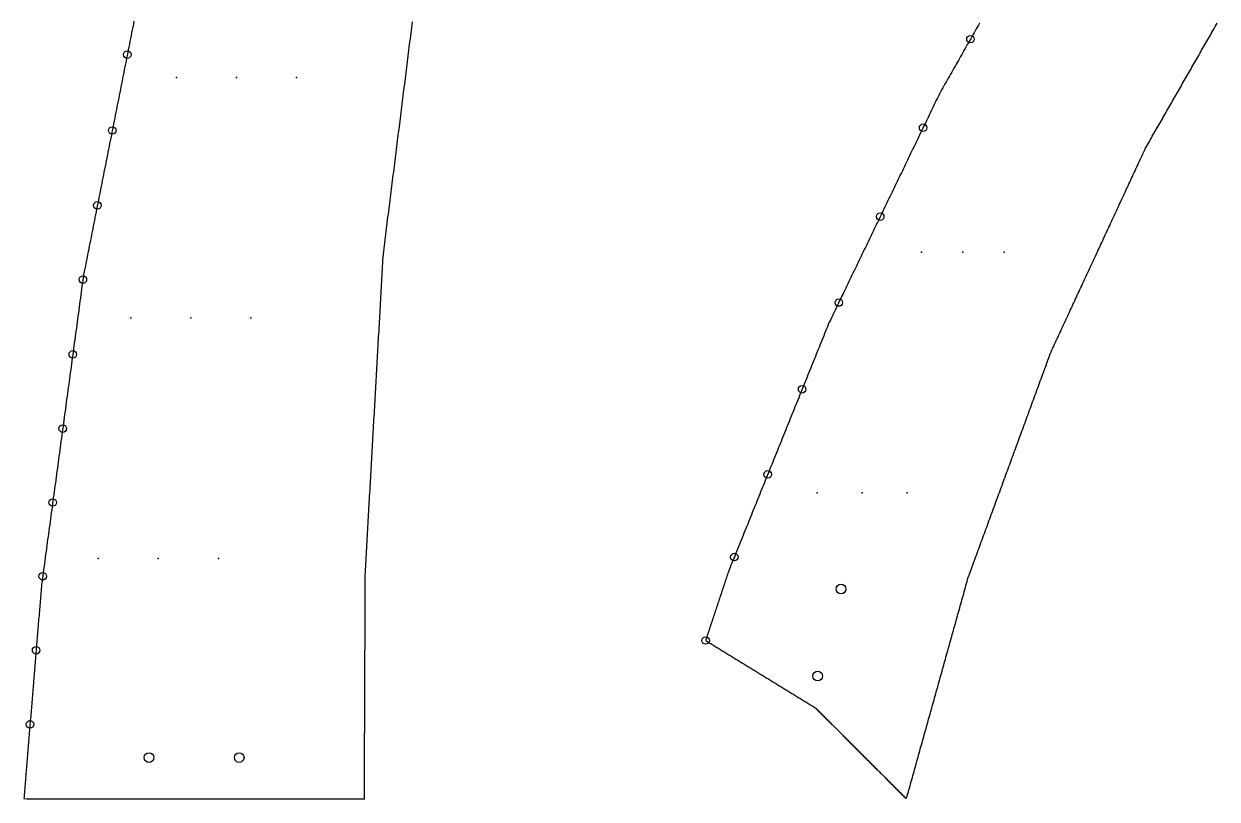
# Model space of a CAD drawing. Extents: x 2 to 380, y 1 to 306.
# Drawn here: x 1.6 to 81.1, y 0.8 to 52.4 of the extents above; entities that cross this region are included whole.
import ezdxf

# ---------------------------------------------------------------- set-up
doc = ezdxf.new("R2010")
doc.units = 0
doc.layers.get('0').update_dxf_attribs({"linetype": 'CONTINUOUS'})
for name, color, linetype in [('DRILLING', 3, 'CONTINUOUS'), ('ENGRAVE', 4, 'CONTINUOUS'), ('RIB_INDICATION', 1, 'CONTINUOUS')]:
    doc.layers.add(name, color=color, linetype=linetype)

# ---------------------------------------------------------------- blocks, each defined once
blk = doc.blocks.new('*U132')
at = {"layer": 'ENGRAVE'}
blk.add_point((0, 0), dxfattribs=at)
blk = doc.blocks.new('*U133')
at = {"layer": 'ENGRAVE', "color": 0, "linetype": 'BYBLOCK'}
for p in [(0, 0), (4, 0), (8, 0)]:
    blk.add_blockref('*U132', p, dxfattribs=at)
blk = doc.blocks.new('*U134')
at = {"layer": 'ENGRAVE'}
blk.add_point((0, 0), dxfattribs=at)
blk = doc.blocks.new('*U135')
at = {"layer": 'ENGRAVE', "color": 0, "linetype": 'BYBLOCK'}
for p in [(0, 0), (4, 0), (8, 0)]:
    blk.add_blockref('*U134', p, dxfattribs=at)
blk = doc.blocks.new('*U136')
at = {"layer": 'ENGRAVE'}
blk.add_point((0, 0), dxfattribs=at)
blk = doc.blocks.new('*U137')
at = {"layer": 'ENGRAVE', "color": 0, "linetype": 'BYBLOCK'}
for p in [(0, 0), (4, 0), (8, 0)]:
    blk.add_blockref('*U136', p, dxfattribs=at)
blk = doc.blocks.new('*U140')
at = {"layer": 'ENGRAVE'}
blk.add_point((0, 0), dxfattribs=at)
blk = doc.blocks.new('*U141')
at = {"layer": 'ENGRAVE', "color": 0, "linetype": 'BYBLOCK'}
for p in [(0, 0), (3, 0), (6, 0)]:
    blk.add_blockref('*U140', p, dxfattribs=at)
blk = doc.blocks.new('*U142')
at = {"layer": 'ENGRAVE'}
blk.add_point((0, 0), dxfattribs=at)
blk = doc.blocks.new('*U143')
at = {"layer": 'ENGRAVE', "color": 0, "linetype": 'BYBLOCK'}
for p in [(0, 0), (2.75, 0), (5.5, 0)]:
    blk.add_blockref('*U142', p, dxfattribs=at)

msp = doc.modelspace()

# ---------------------------------------------------------------- linework, layer by layer
for points in [[(8.958, 52.555, 0), (8.92, 52.365, 0), (8.883, 52.176, 0), (8.845, 51.987, 0), (8.807, 51.798, 0), (8.77, 51.608, 0), (8.732, 51.419, 0), (8.695, 51.23, 0), (8.657, 51.041, 0), (8.619, 50.852, 0), (8.582, 50.663, 0), (8.544, 50.473, 0), (8.507, 50.284, 0), (8.469, 50.095, 0), (8.431, 49.906, 0), (8.394, 49.716, 0), (8.356, 49.527, 0), (8.319, 49.338, 0), (8.281, 49.149, 0), (8.244, 48.96, 0), (8.206, 48.77, 0), (8.168, 48.581, 0), (8.131, 48.392, 0), (8.093, 48.203, 0), (8.056, 48.014, 0), (8.018, 47.824, 0), (7.98, 47.635, 0), (7.943, 47.446, 0), (7.905, 47.257, 0), (7.868, 47.068, 0), (7.83, 46.878, 0), (7.792, 46.689, 0), (7.755, 46.5, 0), (7.717, 46.311, 0), (7.68, 46.121, 0), (7.642, 45.932, 0), (7.604, 45.743, 0), (7.567, 45.554, 0), (7.529, 45.364, 0), (7.492, 45.175, 0), (7.454, 44.986, 0), (7.417, 44.797, 0), (7.379, 44.608, 0), (7.341, 44.419, 0), (7.304, 44.229, 0), (7.266, 44.04, 0), (7.229, 43.851, 0), (7.191, 43.662, 0), (7.153, 43.472, 0), (7.116, 43.283, 0), (7.078, 43.094, 0), (7.041, 42.905, 0), (7.003, 42.716, 0), (6.965, 42.526, 0), (6.928, 42.337, 0), (6.89, 42.148, 0), (6.853, 41.959, 0), (6.815, 41.77, 0), (6.777, 41.58, 0), (6.74, 41.391, 0), (6.702, 41.202, 0), (6.665, 41.013, 0), (6.627, 40.823, 0), (6.59, 40.634, 0), (6.552, 40.445, 0), (6.514, 40.256, 0), (6.477, 40.067, 0), (6.439, 39.877, 0), (6.402, 39.688, 0), (6.364, 39.499, 0), (6.326, 39.31, 0), (6.289, 39.12, 0), (6.251, 38.931, 0), (6.214, 38.742, 0), (6.176, 38.553, 0), (6.138, 38.364, 0), (6.101, 38.175, 0), (6.063, 37.985, 0), (6.026, 37.796, 0), (5.988, 37.607, 0), (5.95, 37.418, 0), (5.913, 37.228, 0), (5.875, 37.039, 0), (5.838, 36.85, 0), (5.8, 36.661, 0), (5.762, 36.472, 0), (5.725, 36.282, 0), (5.687, 36.093, 0), (5.65, 35.904, 0), (5.612, 35.715, 0), (5.582, 35.519, 0), (5.555, 35.321, 0), (5.528, 35.123, 0), (5.501, 34.925, 0), (5.474, 34.726, 0), (5.447, 34.528, 0), (5.42, 34.33, 0), (5.394, 34.131, 0), (5.367, 33.933, 0), (5.34, 33.735, 0), (5.313, 33.536, 0), (5.286, 33.338, 0), (5.259, 33.14, 0), (5.232, 32.942, 0), (5.205, 32.743, 0), (5.178, 32.545, 0), (5.151, 32.347, 0), (5.125, 32.148, 0), (5.098, 31.95, 0), (5.071, 31.752, 0), (5.044, 31.554, 0), (5.017, 31.355, 0), (4.99, 31.157, 0), (4.963, 30.959, 0), (4.936, 30.761, 0), (4.909, 30.562, 0), (4.883, 30.364, 0), (4.856, 30.166, 0), (4.829, 29.967, 0), (4.802, 29.769, 0), (4.775, 29.571, 0), (4.748, 29.372, 0), (4.721, 29.174, 0), (4.694, 28.976, 0), (4.667, 28.778, 0), (4.641, 28.579, 0), (4.614, 28.381, 0), (4.587, 28.183, 0), (4.56, 27.984, 0), (4.533, 27.786, 0), (4.506, 27.588, 0), (4.479, 27.39, 0), (4.452, 27.191, 0), (4.425, 26.993, 0), (4.399, 26.795, 0), (4.372, 26.596, 0), (4.345, 26.398, 0), (4.318, 26.2, 0), (4.291, 26.002, 0), (4.264, 25.803, 0), (4.237, 25.605, 0), (4.21, 25.407, 0), (4.183, 25.208, 0), (4.156, 25.01, 0), (4.13, 24.812, 0), (4.103, 24.613, 0), (4.076, 24.415, 0), (4.049, 24.217, 0), (4.022, 24.019, 0), (3.995, 23.82, 0), (3.968, 23.622, 0), (3.941, 23.424, 0), (3.914, 23.226, 0), (3.888, 23.027, 0), (3.861, 22.829, 0), (3.834, 22.631, 0), (3.807, 22.432, 0), (3.78, 22.234, 0), (3.753, 22.036, 0), (3.726, 21.837, 0), (3.699, 21.639, 0), (3.672, 21.441, 0), (3.646, 21.243, 0), (3.619, 21.044, 0), (3.592, 20.846, 0), (3.565, 20.648, 0), (3.538, 20.449, 0), (3.511, 20.251, 0), (3.484, 20.053, 0), (3.457, 19.855, 0), (3.43, 19.656, 0), (3.404, 19.458, 0), (3.377, 19.26, 0), (3.35, 19.061, 0), (3.323, 18.863, 0), (3.296, 18.665, 0), (3.269, 18.466, 0), (3.242, 18.268, 0), (3.215, 18.07, 0), (3.188, 17.872, 0), (3.162, 17.673, 0), (3.135, 17.475, 0), (3.108, 17.277, 0), (3.081, 17.078, 0), (3.054, 16.88, 0), (3.027, 16.682, 0), (3, 16.484, 0), (2.973, 16.285, 0), (2.946, 16.087, 0), (2.919, 15.889, 0), (2.893, 15.691, 0), (2.866, 15.492, 0), (2.839, 15.294, 0), (2.812, 15.096, 0), (2.797, 14.945, 0), (2.786, 14.808, 0), (2.775, 14.671, 0), (2.763, 14.534, 0), (2.752, 14.397, 0), (2.741, 14.26, 0), (2.729, 14.123, 0), (2.718, 13.986, 0), (2.707, 13.849, 0), (2.695, 13.713, 0), (2.684, 13.575, 0), (2.673, 13.438, 0), (2.661, 13.302, 0), (2.65, 13.165, 0), (2.639, 13.027, 0), (2.627, 12.891, 0), (2.616, 12.754, 0), (2.605, 12.617, 0), (2.593, 12.48, 0), (2.582, 12.343, 0), (2.571, 12.206, 0), (2.559, 12.069, 0), (2.548, 11.932, 0), (2.537, 11.795, 0), (2.525, 11.658, 0), (2.514, 11.521, 0), (2.503, 11.384, 0), (2.492, 11.247, 0), (2.48, 11.11, 0), (2.469, 10.973, 0), (2.458, 10.836, 0), (2.446, 10.699, 0), (2.435, 10.562, 0), (2.424, 10.425, 0), (2.412, 10.288, 0), (2.401, 10.151, 0), (2.39, 10.014, 0), (2.378, 9.877, 0), (2.367, 9.74, 0), (2.356, 9.603, 0), (2.344, 9.466, 0), (2.333, 9.329, 0), (2.322, 9.192, 0), (2.31, 9.055, 0), (2.299, 8.918, 0), (2.288, 8.781, 0), (2.276, 8.644, 0), (2.265, 8.507, 0), (2.254, 8.37, 0), (2.242, 8.233, 0), (2.231, 8.096, 0), (2.22, 7.959, 0), (2.208, 7.822, 0), (2.197, 7.685, 0), (2.186, 7.548, 0), (2.175, 7.411, 0), (2.163, 7.274, 0), (2.152, 7.137, 0), (2.141, 7, 0), (2.129, 6.863, 0), (2.118, 6.726, 0), (2.107, 6.589, 0), (2.095, 6.452, 0), (2.084, 6.315, 0), (2.073, 6.178, 0), (2.061, 6.041, 0), (2.05, 5.904, 0), (2.039, 5.768, 0), (2.027, 5.631, 0), (2.016, 5.494, 0), (2.005, 5.357, 0), (1.993, 5.22, 0), (1.982, 5.083, 0), (1.971, 4.946, 0), (1.959, 4.809, 0), (1.948, 4.672, 0), (1.937, 4.535, 0), (1.925, 4.398, 0), (1.914, 4.261, 0), (1.903, 4.124, 0), (1.891, 3.987, 0), (1.88, 3.85, 0), (1.869, 3.713, 0), (1.858, 3.576, 0), (1.846, 3.439, 0), (1.835, 3.302, 0), (1.824, 3.165, 0), (1.812, 3.028, 0), (1.801, 2.891, 0), (1.79, 2.754, 0), (1.778, 2.617, 0), (1.767, 2.48, 0), (1.756, 2.343, 0), (1.744, 2.206, 0), (1.733, 2.069, 0), (1.722, 1.932, 0), (1.71, 1.795, 0), (1.699, 1.658, 0), (1.688, 1.521, 0), (1.676, 1.384, 0), (1.665, 1.247, 0), (1.654, 1.11, 0), (1.642, 0.973, 0), (1.631, 0.836, 0), (1.824, 0.821, 0), (2.043, 0.821, 0), (2.261, 0.821, 0), (2.479, 0.821, 0), (2.697, 0.821, 0), (2.915, 0.821, 0), (3.134, 0.821, 0), (3.352, 0.821, 0), (3.57, 0.821, 0), (3.788, 0.821, 0), (4.006, 0.821, 0), (4.225, 0.821, 0), (4.443, 0.821, 0), (4.661, 0.821, 0), (4.879, 0.821, 0), (5.098, 0.821, 0), (5.316, 0.821, 0), (5.534, 0.821, 0), (5.752, 0.821, 0), (5.97, 0.821, 0), (6.189, 0.821, 0), (6.407, 0.821, 0), (6.625, 0.821, 0), (6.843, 0.821, 0), (7.061, 0.821, 0), (7.28, 0.821, 0), (7.498, 0.821, 0), (7.716, 0.821, 0), (7.934, 0.821, 0), (8.153, 0.821, 0), (8.371, 0.821, 0), (8.589, 0.821, 0), (8.807, 0.821, 0), (9.025, 0.821, 0), (9.244, 0.821, 0), (9.462, 0.821, 0), (9.68, 0.821, 0), (9.898, 0.821, 0), (10.116, 0.821, 0), (10.335, 0.821, 0), (10.553, 0.821, 0), (10.771, 0.821, 0), (10.989, 0.821, 0), (11.207, 0.821, 0), (11.426, 0.821, 0), (11.644, 0.821, 0), (11.862, 0.821, 0), (12.08, 0.821, 0), (12.299, 0.821, 0), (12.517, 0.821, 0), (12.735, 0.821, 0), (12.953, 0.821, 0), (13.171, 0.821, 0), (13.39, 0.821, 0), (13.608, 0.821, 0), (13.826, 0.821, 0), (14.044, 0.821, 0), (14.262, 0.821, 0), (14.481, 0.821, 0), (14.699, 0.821, 0), (14.917, 0.821, 0), (15.135, 0.821, 0), (15.354, 0.821, 0), (15.572, 0.821, 0), (15.79, 0.821, 0), (16.008, 0.821, 0), (16.226, 0.821, 0), (16.445, 0.821, 0), (16.663, 0.821, 0), (16.881, 0.821, 0), (17.099, 0.821, 0), (17.317, 0.821, 0), (17.536, 0.821, 0), (17.754, 0.821, 0), (17.972, 0.821, 0), (18.19, 0.821, 0), (18.409, 0.821, 0), (18.627, 0.821, 0), (18.845, 0.821, 0), (19.063, 0.821, 0), (19.281, 0.821, 0), (19.5, 0.821, 0), (19.718, 0.821, 0), (19.936, 0.821, 0), (20.154, 0.821, 0), (20.372, 0.821, 0), (20.591, 0.821, 0), (20.809, 0.821, 0), (21.027, 0.821, 0), (21.245, 0.821, 0), (21.464, 0.821, 0), (21.682, 0.821, 0), (21.9, 0.821, 0), (22.118, 0.821, 0), (22.336, 0.821, 0), (22.555, 0.821, 0), (22.773, 0.821, 0), (22.991, 0.821, 0), (23.209, 0.821, 0), (23.427, 0.821, 0), (23.646, 0.821, 0), (23.864, 0.821, 0), (24.082, 0.821, 0), (24.3, 0.821, 0)], [(24.3, 0.805, 0), (24.301, 0.95, 0), (24.302, 1.095, 0), (24.302, 1.239, 0), (24.303, 1.384, 0), (24.303, 1.529, 0), (24.304, 1.674, 0), (24.304, 1.819, 0), (24.305, 1.964, 0), (24.306, 2.108, 0), (24.306, 2.253, 0), (24.307, 2.398, 0), (24.307, 2.543, 0), (24.308, 2.688, 0), (24.308, 2.832, 0), (24.309, 2.977, 0), (24.31, 3.122, 0), (24.31, 3.267, 0), (24.311, 3.412, 0), (24.311, 3.557, 0), (24.312, 3.701, 0), (24.313, 3.846, 0), (24.313, 3.991, 0), (24.314, 4.136, 0), (24.314, 4.281, 0), (24.315, 4.426, 0), (24.316, 4.57, 0), (24.316, 4.715, 0), (24.317, 4.86, 0), (24.317, 5.005, 0), (24.318, 5.15, 0), (24.319, 5.294, 0), (24.319, 5.439, 0), (24.32, 5.584, 0), (24.32, 5.729, 0), (24.321, 5.874, 0), (24.322, 6.019, 0), (24.322, 6.163, 0), (24.323, 6.308, 0), (24.323, 6.453, 0), (24.324, 6.598, 0), (24.324, 6.743, 0), (24.325, 6.888, 0), (24.326, 7.032, 0), (24.326, 7.177, 0), (24.327, 7.322, 0), (24.327, 7.467, 0), (24.328, 7.612, 0), (24.328, 7.756, 0), (24.329, 7.901, 0), (24.33, 8.046, 0), (24.33, 8.191, 0), (24.331, 8.336, 0), (24.331, 8.481, 0), (24.332, 8.625, 0), (24.333, 8.77, 0), (24.333, 8.915, 0), (24.334, 9.06, 0), (24.334, 9.205, 0), (24.335, 9.349, 0), (24.336, 9.494, 0), (24.336, 9.639, 0), (24.337, 9.784, 0), (24.337, 9.929, 0), (24.338, 10.074, 0), (24.339, 10.218, 0), (24.339, 10.363, 0), (24.34, 10.508, 0), (24.34, 10.653, 0), (24.341, 10.798, 0), (24.341, 10.943, 0), (24.342, 11.087, 0), (24.343, 11.232, 0), (24.343, 11.377, 0), (24.344, 11.522, 0), (24.344, 11.667, 0), (24.345, 11.812, 0), (24.346, 11.956, 0), (24.346, 12.101, 0), (24.347, 12.246, 0), (24.347, 12.391, 0), (24.348, 12.536, 0), (24.349, 12.68, 0), (24.349, 12.825, 0), (24.35, 12.97, 0), (24.35, 13.115, 0), (24.351, 13.26, 0), (24.352, 13.405, 0), (24.352, 13.549, 0), (24.353, 13.694, 0), (24.353, 13.839, 0), (24.354, 13.984, 0), (24.355, 14.129, 0), (24.355, 14.274, 0), (24.356, 14.418, 0), (24.356, 14.563, 0), (24.357, 14.708, 0), (24.357, 14.853, 0), (24.358, 14.998, 0), (24.359, 15.142, 0), (24.359, 15.287, 0), (24.36, 15.432, 0), (24.36, 15.577, 0), (24.361, 15.722, 0), (24.363, 15.873, 0), (24.374, 16.077, 0), (24.386, 16.28, 0), (24.397, 16.484, 0), (24.409, 16.688, 0), (24.42, 16.892, 0), (24.432, 17.096, 0), (24.443, 17.299, 0), (24.455, 17.503, 0), (24.466, 17.707, 0), (24.478, 17.911, 0), (24.489, 18.114, 0), (24.501, 18.318, 0), (24.512, 18.522, 0), (24.524, 18.726, 0), (24.536, 18.93, 0), (24.547, 19.134, 0), (24.559, 19.337, 0), (24.57, 19.541, 0), (24.582, 19.745, 0), (24.593, 19.949, 0), (24.605, 20.152, 0), (24.616, 20.356, 0), (24.628, 20.56, 0), (24.639, 20.764, 0), (24.651, 20.968, 0), (24.662, 21.171, 0), (24.674, 21.375, 0), (24.685, 21.579, 0), (24.697, 21.783, 0), (24.709, 21.986, 0), (24.72, 22.19, 0), (24.732, 22.394, 0), (24.743, 22.598, 0), (24.755, 22.802, 0), (24.766, 23.005, 0), (24.778, 23.209, 0), (24.789, 23.413, 0), (24.801, 23.617, 0), (24.812, 23.82, 0), (24.824, 24.024, 0), (24.835, 24.228, 0), (24.847, 24.432, 0), (24.858, 24.636, 0), (24.87, 24.839, 0), (24.881, 25.043, 0), (24.893, 25.247, 0), (24.904, 25.451, 0), (24.916, 25.654, 0), (24.927, 25.858, 0), (24.939, 26.062, 0), (24.951, 26.266, 0), (24.962, 26.47, 0), (24.974, 26.673, 0), (24.985, 26.877, 0), (24.997, 27.081, 0), (25.008, 27.285, 0), (25.02, 27.489, 0), (25.031, 27.692, 0), (25.043, 27.896, 0), (25.054, 28.1, 0), (25.066, 28.304, 0), (25.077, 28.508, 0), (25.089, 28.711, 0), (25.1, 28.915, 0), (25.112, 29.119, 0), (25.123, 29.323, 0), (25.135, 29.526, 0), (25.146, 29.73, 0), (25.158, 29.934, 0), (25.169, 30.138, 0), (25.181, 30.341, 0), (25.192, 30.545, 0), (25.204, 30.749, 0), (25.216, 30.953, 0), (25.227, 31.157, 0), (25.239, 31.36, 0), (25.25, 31.564, 0), (25.262, 31.768, 0), (25.273, 31.972, 0), (25.285, 32.176, 0), (25.296, 32.379, 0), (25.308, 32.583, 0), (25.319, 32.787, 0), (25.331, 32.991, 0), (25.342, 33.194, 0), (25.354, 33.398, 0), (25.365, 33.602, 0), (25.377, 33.806, 0), (25.388, 34.01, 0), (25.4, 34.213, 0), (25.412, 34.417, 0), (25.423, 34.621, 0), (25.434, 34.825, 0), (25.446, 35.029, 0), (25.458, 35.232, 0), (25.469, 35.436, 0), (25.481, 35.64, 0), (25.492, 35.844, 0), (25.504, 36.047, 0), (25.515, 36.251, 0), (25.527, 36.455, 0), (25.538, 36.659, 0), (25.55, 36.863, 0), (25.564, 37.063, 0), (25.588, 37.252, 0), (25.611, 37.44, 0), (25.635, 37.628, 0), (25.659, 37.817, 0), (25.682, 38.005, 0), (25.706, 38.194, 0), (25.729, 38.382, 0), (25.753, 38.571, 0), (25.777, 38.759, 0), (25.8, 38.947, 0), (25.824, 39.136, 0), (25.848, 39.325, 0), (25.871, 39.513, 0), (25.895, 39.701, 0), (25.918, 39.89, 0), (25.942, 40.078, 0), (25.966, 40.267, 0), (25.989, 40.455, 0), (26.013, 40.644, 0), (26.037, 40.832, 0), (26.06, 41.02, 0), (26.084, 41.209, 0), (26.107, 41.397, 0), (26.131, 41.586, 0), (26.155, 41.774, 0), (26.178, 41.963, 0), (26.202, 42.151, 0), (26.226, 42.34, 0), (26.249, 42.528, 0), (26.273, 42.717, 0), (26.296, 42.905, 0), (26.32, 43.093, 0), (26.344, 43.282, 0), (26.367, 43.47, 0), (26.391, 43.659, 0), (26.415, 43.847, 0), (26.438, 44.036, 0), (26.462, 44.224, 0), (26.485, 44.413, 0), (26.509, 44.601, 0), (26.533, 44.79, 0), (26.556, 44.978, 0), (26.58, 45.166, 0), (26.604, 45.355, 0), (26.627, 45.543, 0), (26.651, 45.732, 0), (26.674, 45.92, 0), (26.698, 46.109, 0), (26.722, 46.297, 0), (26.745, 46.486, 0), (26.769, 46.674, 0), (26.793, 46.863, 0), (26.816, 47.051, 0), (26.84, 47.239, 0), (26.863, 47.428, 0), (26.887, 47.616, 0), (26.911, 47.805, 0), (26.934, 47.993, 0), (26.958, 48.182, 0), (26.982, 48.37, 0), (27.005, 48.559, 0), (27.029, 48.747, 0), (27.053, 48.936, 0), (27.076, 49.124, 0), (27.1, 49.312, 0), (27.123, 49.501, 0), (27.147, 49.689, 0), (27.171, 49.878, 0), (27.194, 50.066, 0), (27.218, 50.255, 0), (27.242, 50.443, 0), (27.265, 50.632, 0), (27.289, 50.82, 0), (27.312, 51.009, 0), (27.336, 51.197, 0), (27.36, 51.386, 0), (27.383, 51.574, 0), (27.407, 51.762, 0), (27.431, 51.951, 0), (27.454, 52.139, 0), (27.478, 52.328, 0), (27.502, 52.516, 0)], [(65.255, 52.44, 0), (65.181, 52.309, 0), (65.106, 52.179, 0), (65.032, 52.048, 0), (64.957, 51.917, 0), (64.883, 51.786, 0), (64.808, 51.656, 0), (64.734, 51.525, 0), (64.66, 51.394, 0), (64.585, 51.263, 0), (64.511, 51.132, 0), (64.436, 51.002, 0), (64.362, 50.871, 0), (64.288, 50.74, 0), (64.213, 50.609, 0), (64.139, 50.478, 0), (64.064, 50.348, 0), (63.99, 50.217, 0), (63.916, 50.086, 0), (63.841, 49.955, 0), (63.767, 49.825, 0), (63.692, 49.694, 0), (63.618, 49.563, 0), (63.543, 49.432, 0), (63.469, 49.301, 0), (63.395, 49.171, 0), (63.32, 49.04, 0), (63.246, 48.909, 0), (63.171, 48.778, 0), (63.097, 48.648, 0), (63.023, 48.517, 0), (62.948, 48.386, 0), (62.874, 48.255, 0), (62.799, 48.125, 0), (62.725, 47.994, 0), (62.65, 47.863, 0), (62.58, 47.725, 0), (62.511, 47.584, 0), (62.443, 47.442, 0), (62.374, 47.3, 0), (62.306, 47.158, 0), (62.237, 47.016, 0), (62.169, 46.874, 0), (62.1, 46.732, 0), (62.032, 46.59, 0), (61.963, 46.448, 0), (61.895, 46.306, 0), (61.826, 46.164, 0), (61.758, 46.022, 0), (61.689, 45.88, 0), (61.62, 45.738, 0), (61.552, 45.596, 0), (61.483, 45.454, 0), (61.415, 45.312, 0), (61.346, 45.17, 0), (61.278, 45.028, 0), (61.209, 44.886, 0), (61.141, 44.744, 0), (61.072, 44.602, 0), (61.004, 44.461, 0), (60.935, 44.319, 0), (60.867, 44.177, 0), (60.798, 44.035, 0), (60.73, 43.893, 0), (60.661, 43.751, 0), (60.593, 43.609, 0), (60.525, 43.467, 0), (60.456, 43.325, 0), (60.388, 43.183, 0), (60.319, 43.041, 0), (60.251, 42.899, 0), (60.182, 42.757, 0), (60.114, 42.615, 0), (60.045, 42.473, 0), (59.977, 42.331, 0), (59.908, 42.189, 0), (59.84, 42.047, 0), (59.771, 41.905, 0), (59.703, 41.763, 0), (59.634, 41.621, 0), (59.566, 41.479, 0), (59.497, 41.337, 0), (59.428, 41.195, 0), (59.36, 41.053, 0), (59.291, 40.911, 0), (59.223, 40.77, 0), (59.154, 40.628, 0), (59.086, 40.486, 0), (59.017, 40.344, 0), (58.949, 40.202, 0), (58.88, 40.06, 0), (58.812, 39.918, 0), (58.743, 39.776, 0), (58.675, 39.634, 0), (58.606, 39.492, 0), (58.538, 39.35, 0), (58.469, 39.208, 0), (58.401, 39.066, 0), (58.333, 38.924, 0), (58.264, 38.782, 0), (58.196, 38.64, 0), (58.127, 38.498, 0), (58.059, 38.356, 0), (57.99, 38.214, 0), (57.922, 38.072, 0), (57.853, 37.93, 0), (57.785, 37.788, 0), (57.716, 37.646, 0), (57.648, 37.505, 0), (57.579, 37.362, 0), (57.511, 37.221, 0), (57.442, 37.079, 0), (57.373, 36.937, 0), (57.305, 36.795, 0), (57.236, 36.653, 0), (57.168, 36.511, 0), (57.099, 36.369, 0), (57.031, 36.227, 0), (56.962, 36.085, 0), (56.894, 35.943, 0), (56.825, 35.801, 0), (56.757, 35.659, 0), (56.688, 35.517, 0), (56.62, 35.375, 0), (56.551, 35.233, 0), (56.483, 35.091, 0), (56.414, 34.949, 0), (56.346, 34.807, 0), (56.278, 34.665, 0), (56.209, 34.523, 0), (56.141, 34.381, 0), (56.072, 34.239, 0), (56.004, 34.097, 0), (55.935, 33.956, 0), (55.867, 33.813, 0), (55.798, 33.672, 0), (55.73, 33.53, 0), (55.661, 33.388, 0), (55.593, 33.246, 0), (55.524, 33.104, 0), (55.456, 32.962, 0), (55.387, 32.82, 0), (55.319, 32.678, 0), (55.25, 32.536, 0), (55.184, 32.389, 0), (55.123, 32.236, 0), (55.061, 32.084, 0), (54.999, 31.931, 0), (54.938, 31.779, 0), (54.876, 31.626, 0), (54.814, 31.473, 0), (54.752, 31.321, 0), (54.691, 31.168, 0), (54.629, 31.015, 0), (54.567, 30.863, 0), (54.506, 30.71, 0), (54.444, 30.557, 0), (54.382, 30.405, 0), (54.321, 30.252, 0), (54.259, 30.099, 0), (54.197, 29.947, 0), (54.135, 29.794, 0), (54.074, 29.642, 0), (54.012, 29.489, 0), (53.95, 29.336, 0), (53.889, 29.183, 0), (53.827, 29.031, 0), (53.765, 28.878, 0), (53.703, 28.726, 0), (53.642, 28.573, 0), (53.58, 28.42, 0), (53.518, 28.268, 0), (53.457, 28.115, 0), (53.395, 27.962, 0), (53.333, 27.81, 0), (53.271, 27.657, 0), (53.21, 27.504, 0), (53.148, 27.352, 0), (53.086, 27.199, 0), (53.025, 27.047, 0), (52.963, 26.894, 0), (52.901, 26.741, 0), (52.839, 26.588, 0), (52.778, 26.436, 0), (52.716, 26.283, 0), (52.654, 26.131, 0), (52.593, 25.978, 0), (52.531, 25.825, 0), (52.469, 25.673, 0), (52.407, 25.52, 0), (52.346, 25.367, 0), (52.284, 25.215, 0), (52.222, 25.062, 0), (52.161, 24.909, 0), (52.099, 24.757, 0), (52.037, 24.604, 0), (51.975, 24.451, 0), (51.914, 24.299, 0), (51.852, 24.146, 0), (51.79, 23.994, 0), (51.729, 23.841, 0), (51.667, 23.688, 0), (51.605, 23.535, 0), (51.544, 23.383, 0), (51.482, 23.23, 0), (51.42, 23.078, 0), (51.358, 22.925, 0), (51.297, 22.772, 0), (51.235, 22.62, 0), (51.173, 22.467, 0), (51.111, 22.314, 0), (51.05, 22.162, 0), (50.988, 22.009, 0), (50.926, 21.856, 0), (50.865, 21.704, 0), (50.803, 21.551, 0), (50.741, 21.398, 0), (50.679, 21.246, 0), (50.618, 21.093, 0), (50.556, 20.941, 0), (50.494, 20.788, 0), (50.433, 20.635, 0), (50.371, 20.483, 0), (50.309, 20.33, 0), (50.248, 20.177, 0), (50.186, 20.025, 0), (50.124, 19.872, 0), (50.062, 19.719, 0), (50.001, 19.567, 0), (49.939, 19.414, 0), (49.877, 19.261, 0), (49.816, 19.109, 0), (49.754, 18.956, 0), (49.692, 18.803, 0), (49.63, 18.651, 0), (49.569, 18.498, 0), (49.507, 18.346, 0), (49.445, 18.193, 0), (49.384, 18.04, 0), (49.322, 17.887, 0), (49.26, 17.735, 0), (49.198, 17.582, 0), (49.137, 17.43, 0), (49.075, 17.277, 0), (49.013, 17.124, 0), (48.952, 16.972, 0), (48.89, 16.819, 0), (48.828, 16.666, 0), (48.766, 16.514, 0), (48.705, 16.361, 0), (48.643, 16.208, 0), (48.581, 16.056, 0), (48.534, 15.936, 0), (48.52, 15.894, 0), (48.506, 15.851, 0), (48.492, 15.809, 0), (48.477, 15.766, 0), (48.463, 15.724, 0), (48.449, 15.681, 0), (48.435, 15.639, 0), (48.421, 15.597, 0), (48.407, 15.554, 0), (48.393, 15.512, 0), (48.379, 15.469, 0), (48.365, 15.427, 0), (48.351, 15.384, 0), (48.337, 15.342, 0), (48.322, 15.299, 0), (48.308, 15.257, 0), (48.294, 15.214, 0), (48.28, 15.172, 0), (48.266, 15.13, 0), (48.252, 15.087, 0), (48.238, 15.045, 0), (48.224, 15.002, 0), (48.21, 14.96, 0), (48.196, 14.917, 0), (48.182, 14.875, 0), (48.167, 14.832, 0), (48.153, 14.79, 0), (48.139, 14.748, 0), (48.125, 14.705, 0), (48.111, 14.663, 0), (48.097, 14.62, 0), (48.083, 14.578, 0), (48.069, 14.535, 0), (48.055, 14.493, 0), (48.041, 14.45, 0), (48.027, 14.408, 0), (48.013, 14.366, 0), (47.998, 14.323, 0), (47.984, 14.281, 0), (47.97, 14.238, 0), (47.956, 14.196, 0), (47.942, 14.153, 0), (47.928, 14.111, 0), (47.914, 14.069, 0), (47.9, 14.026, 0), (47.886, 13.984, 0), (47.872, 13.941, 0), (47.858, 13.899, 0), (47.843, 13.856, 0), (47.829, 13.814, 0), (47.815, 13.771, 0), (47.801, 13.729, 0), (47.787, 13.687, 0), (47.773, 13.644, 0), (47.759, 13.602, 0), (47.745, 13.559, 0), (47.731, 13.517, 0), (47.717, 13.474, 0), (47.703, 13.432, 0), (47.689, 13.389, 0), (47.675, 13.347, 0), (47.66, 13.305, 0), (47.646, 13.262, 0), (47.632, 13.22, 0), (47.618, 13.177, 0), (47.604, 13.135, 0), (47.59, 13.092, 0), (47.576, 13.05, 0), (47.562, 13.007, 0), (47.548, 12.965, 0), (47.534, 12.922, 0), (47.52, 12.88, 0), (47.505, 12.838, 0), (47.491, 12.795, 0), (47.477, 12.753, 0), (47.463, 12.71, 0), (47.449, 12.668, 0), (47.435, 12.625, 0), (47.421, 12.583, 0), (47.407, 12.54, 0), (47.393, 12.498, 0), (47.379, 12.456, 0), (47.364, 12.413, 0), (47.35, 12.371, 0), (47.336, 12.328, 0), (47.322, 12.286, 0), (47.308, 12.243, 0), (47.294, 12.201, 0), (47.28, 12.159, 0), (47.266, 12.116, 0), (47.252, 12.074, 0), (47.238, 12.031, 0), (47.224, 11.989, 0), (47.21, 11.946, 0), (47.196, 11.904, 0), (47.181, 11.861, 0), (47.167, 11.819, 0), (47.153, 11.777, 0), (47.139, 11.734, 0), (47.125, 11.692, 0), (47.111, 11.649, 0), (47.097, 11.607, 0), (47.083, 11.564, 0), (47.069, 11.522, 0), (47.055, 11.479, 0), (47.041, 11.437, 0), (47.026, 11.395, 0), (47.024, 11.352, 0), (47.091, 11.312, 0), (47.158, 11.271, 0), (47.224, 11.23, 0), (47.291, 11.189, 0), (47.358, 11.148, 0), (47.424, 11.107, 0), (47.491, 11.066, 0), (47.557, 11.026, 0), (47.624, 10.985, 0), (47.691, 10.944, 0), (47.757, 10.903, 0), (47.824, 10.862, 0), (47.891, 10.822, 0), (47.957, 10.781, 0), (48.024, 10.74, 0), (48.09, 10.699, 0), (48.157, 10.658, 0), (48.224, 10.617, 0), (48.29, 10.576, 0), (48.357, 10.536, 0), (48.424, 10.495, 0), (48.49, 10.454, 0), (48.557, 10.413, 0), (48.623, 10.372, 0), (48.69, 10.332, 0), (48.757, 10.291, 0), (48.823, 10.25, 0), (48.89, 10.209, 0), (48.957, 10.168, 0), (49.023, 10.127, 0), (49.09, 10.086, 0), (49.157, 10.046, 0), (49.223, 10.005, 0), (49.29, 9.964, 0), (49.356, 9.923, 0), (49.423, 9.882, 0), (49.49, 9.842, 0), (49.556, 9.801, 0), (49.623, 9.76, 0), (49.69, 9.719, 0), (49.756, 9.678, 0), (49.823, 9.637, 0), (49.889, 9.597, 0), (49.956, 9.556, 0), (50.023, 9.515, 0), (50.089, 9.474, 0), (50.156, 9.433, 0), (50.222, 9.392, 0), (50.289, 9.352, 0), (50.356, 9.311, 0), (50.422, 9.27, 0), (50.489, 9.229, 0), (50.556, 9.188, 0), (50.622, 9.147, 0), (50.689, 9.107, 0), (50.755, 9.066, 0), (50.822, 9.025, 0), (50.889, 8.984, 0), (50.955, 8.943, 0), (51.022, 8.902, 0), (51.089, 8.862, 0), (51.155, 8.821, 0), (51.222, 8.78, 0), (51.289, 8.739, 0), (51.355, 8.698, 0), (51.422, 8.657, 0), (51.488, 8.617, 0), (51.555, 8.576, 0), (51.622, 8.535, 0), (51.688, 8.494, 0), (51.755, 8.453, 0), (51.822, 8.412, 0), (51.888, 8.372, 0), (51.955, 8.331, 0), (52.022, 8.29, 0), (52.088, 8.249, 0), (52.155, 8.208, 0), (52.221, 8.167, 0), (52.288, 8.127, 0), (52.355, 8.086, 0), (52.421, 8.045, 0), (52.488, 8.004, 0), (52.554, 7.963, 0), (52.621, 7.922, 0), (52.688, 7.882, 0), (52.754, 7.841, 0), (52.821, 7.8, 0), (52.888, 7.759, 0), (52.954, 7.718, 0), (53.021, 7.677, 0), (53.087, 7.637, 0), (53.154, 7.596, 0), (53.221, 7.555, 0), (53.287, 7.514, 0), (53.354, 7.473, 0), (53.421, 7.432, 0), (53.487, 7.392, 0), (53.554, 7.351, 0), (53.62, 7.31, 0), (53.687, 7.269, 0), (53.754, 7.228, 0), (53.82, 7.187, 0), (53.887, 7.147, 0), (53.954, 7.106, 0), (54.02, 7.065, 0), (54.087, 7.024, 0), (54.154, 6.983, 0), (54.22, 6.942, 0)], [(54.22, 6.942, 0), (54.228, 6.938, 0), (54.236, 6.933, 0), (54.244, 6.928, 0), (54.251, 6.923, 0), (54.259, 6.917, 0), (54.267, 6.912, 0), (54.274, 6.907, 0), (54.282, 6.901, 0), (54.289, 6.896, 0), (54.297, 6.89, 0), (54.304, 6.885, 0), (54.312, 6.879, 0), (54.319, 6.873, 0), (54.326, 6.868, 0), (54.333, 6.862, 0), (54.34, 6.856, 0), (54.347, 6.85, 0), (54.355, 6.844, 0), (54.361, 6.838, 0), (54.368, 6.831, 0), (54.375, 6.825, 0), (54.382, 6.819, 0), (54.389, 6.813, 0), (54.395, 6.806, 0), (54.402, 6.8, 0), (54.437, 6.765, 0), (54.492, 6.709, 0), (54.547, 6.654, 0), (54.603, 6.599, 0), (54.658, 6.544, 0), (54.713, 6.488, 0), (54.769, 6.433, 0), (54.824, 6.378, 0), (54.879, 6.323, 0), (54.934, 6.267, 0), (54.989, 6.212, 0), (55.045, 6.157, 0), (55.1, 6.102, 0), (55.155, 6.046, 0), (55.211, 5.991, 0), (55.266, 5.936, 0), (55.321, 5.881, 0), (55.376, 5.825, 0), (55.432, 5.77, 0), (55.487, 5.715, 0), (55.542, 5.66, 0), (55.597, 5.604, 0), (55.653, 5.549, 0), (55.708, 5.494, 0), (55.763, 5.439, 0), (55.818, 5.383, 0), (55.874, 5.328, 0), (55.929, 5.273, 0), (55.984, 5.218, 0), (56.039, 5.162, 0), (56.095, 5.107, 0), (56.15, 5.052, 0), (56.205, 4.997, 0), (56.261, 4.941, 0), (56.316, 4.886, 0), (56.371, 4.831, 0), (56.426, 4.776, 0), (56.481, 4.72, 0), (56.537, 4.665, 0), (56.592, 4.61, 0), (56.647, 4.555, 0), (56.703, 4.499, 0), (56.758, 4.444, 0), (56.813, 4.389, 0), (56.868, 4.334, 0), (56.924, 4.278, 0), (56.979, 4.223, 0), (57.034, 4.168, 0), (57.089, 4.112, 0), (57.145, 4.057, 0), (57.2, 4.002, 0), (57.255, 3.947, 0), (57.31, 3.891, 0), (57.366, 3.836, 0), (57.421, 3.781, 0), (57.476, 3.726, 0), (57.531, 3.67, 0), (57.587, 3.615, 0), (57.642, 3.56, 0), (57.697, 3.505, 0), (57.752, 3.449, 0), (57.808, 3.394, 0), (57.863, 3.339, 0), (57.918, 3.284, 0), (57.974, 3.228, 0), (58.029, 3.173, 0), (58.084, 3.118, 0), (58.139, 3.063, 0), (58.194, 3.007, 0), (58.25, 2.952, 0), (58.305, 2.897, 0), (58.36, 2.842, 0), (58.416, 2.786, 0), (58.471, 2.731, 0), (58.526, 2.676, 0), (58.581, 2.621, 0), (58.637, 2.565, 0), (58.692, 2.51, 0), (58.747, 2.455, 0), (58.802, 2.4, 0), (58.858, 2.344, 0), (58.913, 2.289, 0), (58.968, 2.234, 0), (59.023, 2.179, 0), (59.079, 2.123, 0), (59.134, 2.068, 0), (59.189, 2.013, 0), (59.244, 1.958, 0), (59.3, 1.902, 0), (59.355, 1.847, 0), (59.41, 1.792, 0), (59.465, 1.737, 0), (59.521, 1.681, 0), (59.576, 1.626, 0), (59.631, 1.571, 0), (59.687, 1.516, 0), (59.742, 1.46, 0), (59.797, 1.405, 0), (59.852, 1.35, 0), (59.907, 1.295, 0), (59.963, 1.239, 0), (60.018, 1.184, 0), (60.073, 1.129, 0), (60.129, 1.073, 0), (60.184, 1.018, 0), (60.239, 0.963, 0), (60.294, 0.908, 0), (60.35, 0.852, 0), (60.397, 0.88, 0), (60.435, 1.016, 0), (60.473, 1.152, 0), (60.511, 1.288, 0), (60.549, 1.424, 0), (60.587, 1.56, 0), (60.625, 1.696, 0), (60.663, 1.832, 0), (60.701, 1.968, 0), (60.739, 2.104, 0), (60.777, 2.24, 0), (60.815, 2.375, 0), (60.853, 2.511, 0), (60.891, 2.647, 0), (60.929, 2.783, 0), (60.967, 2.919, 0), (61.005, 3.055, 0), (61.043, 3.191, 0), (61.081, 3.327, 0), (61.119, 3.463, 0), (61.157, 3.599, 0), (61.195, 3.735, 0), (61.233, 3.871, 0), (61.271, 4.007, 0), (61.309, 4.143, 0), (61.347, 4.279, 0), (61.385, 4.414, 0), (61.423, 4.55, 0), (61.461, 4.686, 0), (61.498, 4.822, 0), (61.536, 4.958, 0), (61.575, 5.094, 0), (61.612, 5.23, 0), (61.65, 5.366, 0), (61.688, 5.502, 0), (61.726, 5.638, 0), (61.764, 5.774, 0), (61.802, 5.91, 0), (61.84, 6.046, 0), (61.878, 6.182, 0), (61.916, 6.317, 0), (61.954, 6.453, 0), (61.992, 6.589, 0), (62.03, 6.725, 0), (62.068, 6.861, 0), (62.106, 6.997, 0), (62.144, 7.133, 0), (62.182, 7.269, 0), (62.22, 7.405, 0), (62.258, 7.541, 0), (62.296, 7.677, 0), (62.334, 7.813, 0), (62.372, 7.949, 0), (62.41, 8.085, 0), (62.448, 8.22, 0), (62.486, 8.356, 0), (62.524, 8.492, 0), (62.562, 8.628, 0), (62.6, 8.764, 0), (62.638, 8.9, 0), (62.676, 9.036, 0), (62.714, 9.172, 0), (62.752, 9.308, 0), (62.79, 9.444, 0), (62.828, 9.58, 0), (62.866, 9.716, 0), (62.904, 9.852, 0), (62.941, 9.988, 0), (62.98, 10.123, 0), (63.017, 10.259, 0), (63.055, 10.395, 0), (63.093, 10.531, 0), (63.131, 10.667, 0), (63.169, 10.803, 0), (63.207, 10.939, 0), (63.245, 11.075, 0), (63.283, 11.211, 0), (63.321, 11.347, 0), (63.359, 11.483, 0), (63.397, 11.619, 0), (63.435, 11.755, 0), (63.473, 11.891, 0), (63.511, 12.027, 0), (63.549, 12.162, 0), (63.587, 12.298, 0), (63.625, 12.434, 0), (63.663, 12.57, 0), (63.701, 12.706, 0), (63.739, 12.842, 0), (63.777, 12.978, 0), (63.815, 13.114, 0), (63.853, 13.25, 0), (63.891, 13.386, 0), (63.929, 13.522, 0), (63.967, 13.658, 0), (64.005, 13.794, 0), (64.043, 13.93, 0), (64.081, 14.066, 0), (64.119, 14.201, 0), (64.157, 14.337, 0), (64.195, 14.473, 0), (64.233, 14.609, 0), (64.271, 14.745, 0), (64.308, 14.881, 0), (64.347, 15.017, 0), (64.385, 15.153, 0), (64.422, 15.289, 0), (64.46, 15.425, 0), (64.502, 15.562, 0), (64.553, 15.701, 0), (64.604, 15.84, 0), (64.655, 15.979, 0), (64.706, 16.117, 0), (64.757, 16.256, 0), (64.808, 16.395, 0), (64.859, 16.535, 0), (64.91, 16.673, 0), (64.961, 16.812, 0), (65.012, 16.951, 0), (65.063, 17.09, 0), (65.114, 17.229, 0), (65.165, 17.368, 0), (65.216, 17.507, 0), (65.267, 17.646, 0), (65.318, 17.785, 0), (65.369, 17.924, 0), (65.42, 18.063, 0), (65.471, 18.202, 0), (65.522, 18.341, 0), (65.573, 18.48, 0), (65.624, 18.619, 0), (65.675, 18.758, 0), (65.726, 18.897, 0), (65.777, 19.036, 0), (65.828, 19.175, 0), (65.879, 19.314, 0), (65.93, 19.453, 0), (65.981, 19.592, 0), (66.032, 19.731, 0), (66.083, 19.87, 0), (66.134, 20.009, 0), (66.185, 20.148, 0), (66.236, 20.287, 0), (66.287, 20.426, 0), (66.338, 20.565, 0), (66.389, 20.704, 0), (66.44, 20.843, 0), (66.491, 20.982, 0), (66.542, 21.121, 0), (66.593, 21.26, 0), (66.644, 21.399, 0), (66.695, 21.538, 0), (66.746, 21.677, 0), (66.797, 21.816, 0), (66.849, 21.955, 0), (66.9, 22.094, 0), (66.951, 22.233, 0), (67.001, 22.372, 0), (67.052, 22.511, 0), (67.103, 22.65, 0), (67.154, 22.789, 0), (67.206, 22.928, 0), (67.257, 23.067, 0), (67.308, 23.206, 0), (67.359, 23.345, 0), (67.409, 23.483, 0), (67.461, 23.622, 0), (67.512, 23.761, 0), (67.563, 23.9, 0), (67.614, 24.039, 0), (67.665, 24.178, 0), (67.716, 24.317, 0), (67.767, 24.456, 0), (67.818, 24.595, 0), (67.869, 24.734, 0), (67.92, 24.873, 0), (67.971, 25.012, 0), (68.022, 25.151, 0), (68.073, 25.29, 0), (68.124, 25.429, 0), (68.175, 25.568, 0), (68.226, 25.707, 0), (68.277, 25.846, 0), (68.328, 25.985, 0), (68.379, 26.124, 0), (68.43, 26.263, 0), (68.481, 26.402, 0), (68.532, 26.541, 0), (68.583, 26.68, 0), (68.634, 26.819, 0), (68.685, 26.958, 0), (68.736, 27.097, 0), (68.787, 27.236, 0), (68.838, 27.375, 0), (68.889, 27.514, 0), (68.94, 27.653, 0), (68.991, 27.792, 0), (69.042, 27.931, 0), (69.093, 28.07, 0), (69.144, 28.209, 0), (69.195, 28.348, 0), (69.246, 28.487, 0), (69.297, 28.626, 0), (69.348, 28.765, 0), (69.399, 28.904, 0), (69.45, 29.043, 0), (69.501, 29.182, 0), (69.552, 29.321, 0), (69.603, 29.46, 0), (69.654, 29.599, 0), (69.705, 29.738, 0), (69.756, 29.877, 0), (69.807, 30.016, 0), (69.858, 30.154, 0), (69.909, 30.294, 0), (69.96, 30.433, 0), (70.012, 30.57, 0), (70.07, 30.695, 0), (70.128, 30.821, 0), (70.187, 30.946, 0), (70.245, 31.072, 0), (70.303, 31.197, 0), (70.361, 31.322, 0), (70.42, 31.448, 0), (70.478, 31.573, 0), (70.536, 31.699, 0), (70.594, 31.824, 0), (70.653, 31.95, 0), (70.711, 32.075, 0), (70.769, 32.201, 0), (70.827, 32.326, 0), (70.886, 32.452, 0), (70.944, 32.577, 0), (71.002, 32.703, 0), (71.06, 32.828, 0), (71.119, 32.953, 0), (71.177, 33.079, 0), (71.235, 33.204, 0), (71.293, 33.33, 0), (71.352, 33.455, 0), (71.41, 33.581, 0), (71.468, 33.706, 0), (71.526, 33.832, 0), (71.585, 33.957, 0), (71.643, 34.083, 0), (71.701, 34.208, 0), (71.759, 34.334, 0), (71.817, 34.459, 0), (71.876, 34.584, 0), (71.934, 34.71, 0), (71.992, 34.835, 0), (72.05, 34.961, 0), (72.109, 35.086, 0), (72.167, 35.212, 0), (72.225, 35.337, 0), (72.284, 35.463, 0), (72.342, 35.588, 0), (72.4, 35.714, 0), (72.458, 35.839, 0), (72.516, 35.965, 0), (72.575, 36.09, 0), (72.633, 36.216, 0), (72.691, 36.341, 0), (72.749, 36.467, 0), (72.808, 36.592, 0), (72.866, 36.717, 0), (72.924, 36.843, 0), (72.982, 36.968, 0), (73.041, 37.094, 0), (73.099, 37.219, 0), (73.157, 37.345, 0), (73.215, 37.47, 0), (73.274, 37.596, 0), (73.332, 37.721, 0), (73.39, 37.847, 0), (73.448, 37.972, 0), (73.507, 38.097, 0), (73.565, 38.223, 0), (73.623, 38.349, 0), (73.681, 38.474, 0), (73.74, 38.599, 0), (73.798, 38.725, 0), (73.856, 38.85, 0), (73.914, 38.976, 0), (73.973, 39.101, 0), (74.031, 39.227, 0), (74.089, 39.352, 0), (74.147, 39.478, 0), (74.206, 39.603, 0), (74.264, 39.729, 0), (74.322, 39.854, 0), (74.38, 39.98, 0), (74.439, 40.105, 0), (74.497, 40.23, 0), (74.555, 40.356, 0), (74.613, 40.481, 0), (74.672, 40.607, 0), (74.73, 40.732, 0), (74.788, 40.858, 0), (74.846, 40.983, 0), (74.904, 41.109, 0), (74.963, 41.234, 0), (75.021, 41.36, 0), (75.079, 41.485, 0), (75.138, 41.611, 0), (75.196, 41.736, 0), (75.254, 41.861, 0), (75.312, 41.987, 0), (75.371, 42.112, 0), (75.429, 42.238, 0), (75.487, 42.363, 0), (75.545, 42.489, 0), (75.603, 42.614, 0), (75.662, 42.74, 0), (75.72, 42.865, 0), (75.778, 42.991, 0), (75.837, 43.116, 0), (75.895, 43.242, 0), (75.953, 43.367, 0), (76.011, 43.492, 0), (76.07, 43.618, 0), (76.128, 43.743, 0), (76.186, 43.869, 0), (76.244, 43.994, 0), (76.302, 44.12, 0), (76.367, 44.232, 0), (76.431, 44.344, 0), (76.496, 44.457, 0), (76.56, 44.569, 0), (76.624, 44.681, 0), (76.689, 44.793, 0), (76.753, 44.906, 0), (76.817, 45.018, 0), (76.882, 45.13, 0), (76.946, 45.242, 0), (77.011, 45.354, 0), (77.075, 45.467, 0), (77.139, 45.579, 0), (77.204, 45.691, 0), (77.268, 45.803, 0), (77.333, 45.915, 0), (77.397, 46.028, 0), (77.461, 46.14, 0), (77.526, 46.252, 0), (77.59, 46.364, 0), (77.654, 46.476, 0), (77.719, 46.589, 0), (77.783, 46.701, 0), (77.848, 46.813, 0), (77.912, 46.925, 0), (77.977, 47.037, 0), (78.041, 47.15, 0), (78.105, 47.262, 0), (78.17, 47.374, 0), (78.234, 47.486, 0), (78.298, 47.599, 0), (78.363, 47.711, 0), (78.427, 47.823, 0), (78.492, 47.935, 0), (78.556, 48.047, 0), (78.62, 48.16, 0), (78.685, 48.272, 0), (78.749, 48.384, 0), (78.814, 48.496, 0), (78.878, 48.608, 0), (78.942, 48.721, 0), (79.007, 48.833, 0), (79.071, 48.945, 0), (79.135, 49.057, 0), (79.2, 49.169, 0), (79.264, 49.282, 0), (79.329, 49.394, 0), (79.393, 49.506, 0), (79.457, 49.618, 0), (79.522, 49.73, 0), (79.586, 49.843, 0), (79.651, 49.955, 0), (79.715, 50.067, 0), (79.779, 50.179, 0), (79.844, 50.291, 0), (79.908, 50.404, 0), (79.973, 50.516, 0), (80.037, 50.628, 0), (80.101, 50.74, 0), (80.166, 50.852, 0), (80.23, 50.965, 0), (80.294, 51.077, 0), (80.359, 51.189, 0), (80.423, 51.301, 0), (80.488, 51.413, 0), (80.552, 51.526, 0), (80.617, 51.638, 0), (80.681, 51.75, 0), (80.745, 51.862, 0), (80.81, 51.975, 0), (80.874, 52.087, 0), (80.938, 52.199, 0), (81.003, 52.311, 0), (81.067, 52.423, 0)]]:
    msp.add_polyline3d(points)
at = {"layer": 'DRILLING'}
for centre in [(56.025, 14.784), (54.473, 8.988), (9.965, 3.571), (15.965, 3.571)]:
    msp.add_circle(centre, 0.323, dxfattribs=at)
at = {"layer": 'RIB_INDICATION'}
for centre in [(64.646, 51.369), (8.517, 50.337), (7.515, 45.292), (61.494, 45.476), (6.525, 40.31), (58.639, 39.56), (5.561, 35.369), (55.881, 33.844), (4.886, 30.392), (53.439, 28.071), (4.217, 25.455), (51.149, 22.408), (3.55, 20.541), (48.927, 16.911), (2.885, 15.636), (47.014, 11.358), (2.447, 10.707), (2.039, 5.773)]:
    msp.add_circle(centre, 0.25, dxfattribs=at)

# ---------------------------------------------------------------- block references
at = {"layer": 'ENGRAVE'}
for name, p in [('*U137', (11.784, 48.821)), ('*U143', (61.38, 37.187)), ('*U135', (8.748, 32.821)), ('*U141', (54.431, 21.187)), ('*U133', (6.578, 16.821))]:
    msp.add_blockref(name, p, dxfattribs=at)

doc.saveas('drawing.dxf')
